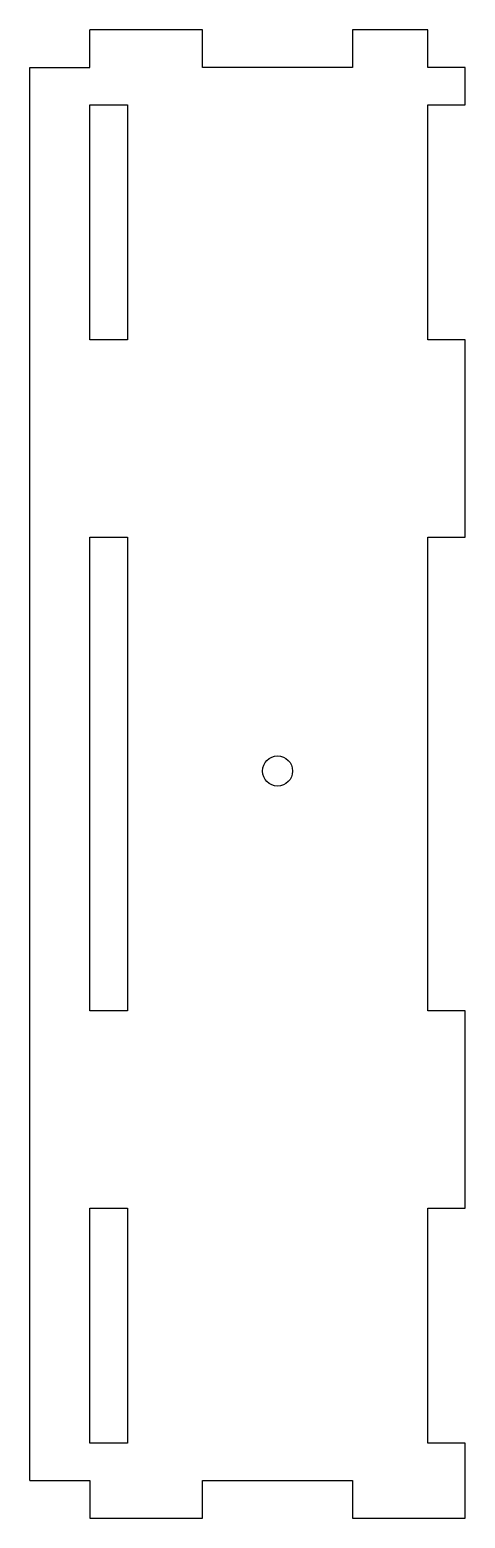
# Model space of a CAD drawing. Header units: millimetres. Extents: x -33 to 25, y -99 to 99.
import ezdxf

# ---------------------------------------------------------------- set-up
doc = ezdxf.new("R2010")
doc.units = ezdxf.units.MM

msp = doc.modelspace()

# ---------------------------------------------------------------- linework, layer by layer
for points in [[(-33.01, -94.4), (-25.01, -94.4), (-25.01, -99.4), (-10.01, -99.4), (-10.01, -94.4), (9.99, -94.4), (9.99, -99.4), (24.99, -99.4), (24.99, -94.4), (24.99, -89.4), (19.99, -89.4), (19.99, -58.15), (24.99, -58.15), (24.99, -31.9), (19.99, -31.9), (19.99, 31.1), (24.99, 31.1), (24.99, 57.35), (19.99, 57.35), (19.99, 88.6), (24.99, 88.6), (24.99, 93.6), (19.99, 93.6), (19.99, 98.6), (9.99, 98.6), (9.99, 93.6), (-10.01, 93.6), (-10.01, 98.6), (-25.01, 98.6)], [(-33.01, -94.4), (-33.01, 93.6), (-25.01, 93.6), (-25.01, 98.6)]]:
    msp.add_lwpolyline(points)
for points in [[(-20.01, 88.6), (-20.01, 57.35), (-25.01, 57.35), (-25.01, 88.6)], [(-20.01, 31.1), (-20.01, -31.9), (-25.01, -31.9), (-25.01, 31.1)], [(-20.01, -58.15), (-20.01, -89.4), (-25.01, -89.4), (-25.01, -58.15)]]:
    msp.add_lwpolyline(points, close=True)
msp.add_circle((0, 0), 2)

doc.saveas('drawing.dxf')
